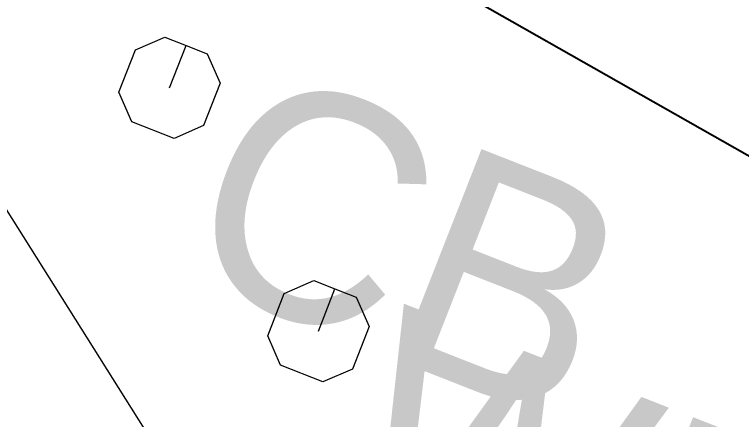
# Model space of a CAD drawing. Extents: x 421500 to 422711, y 436000 to 437000.
# Drawn here: x 421922.844 to 421925.72, y 436534.671 to 436536.272 of the extents above; entities that cross this region are included whole.
import ezdxf
from ezdxf.enums import TextEntityAlignment as Align

# ---------------------------------------------------------------- set-up
doc = ezdxf.new("R2010")
doc.units = 0
doc.layers.get('0').update_dxf_attribs({"color": 210})
doc.layers.add('716709-ExBase$0$LCCPoint Features', color=8, linetype='Continuous', lineweight=0)
doc.layers.add('716709-ExBase$0$LCCWalls', color=4, linetype='Continuous', lineweight=0)
doc.layers.add('Pr-Edging', color=7, linetype='Continuous')
doc.styles.add('716709-ExBase$0$Style-WORKING', font='WORKING.shx')

# ---------------------------------------------------------------- blocks, each defined once
blk = doc.blocks.new('716709-ExBase$0$MSL1')
at = {"color": 0, "linetype": 'ByBlock', "lineweight": -2, "flags": 128}
blk.add_lwpolyline([(0, 0), (0, 1), (0.5, 1), (1, 0.5), (1, -0.5), (0.5, -1), (-0.5, -1), (-1, -0.5), (-1, 0.5), (-0.5, 1), (0, 1)], dxfattribs=at)

msp = doc.modelspace()

# ---------------------------------------------------------------- linework, layer by layer
at = {"layer": '716709-ExBase$0$LCCWalls', "flags": 128}
msp.add_lwpolyline([(421931.6135, 436496.8565), (421936.0291, 436503.1724), (421939.5569, 436508.0974), (421934.8258, 436515.9175), (421929.993, 436523.8881), (421925.4889, 436531.2494), (421919.8475, 436540.209), (421915.5441, 436542.6108), (421910.9577, 436545.1149)], dxfattribs=at)
msp.add_lwpolyline([(421931.6135, 436496.8565), (421936.0291, 436503.1724), (421939.5569, 436508.0974), (421934.8258, 436515.9175), (421929.993, 436523.8881), (421925.4889, 436531.2494), (421919.8475, 436540.209), (421915.5441, 436542.6108), (421910.9577, 436545.1149)], dxfattribs=at)
at = {"layer": 'Pr-Edging', "flags": 128}
msp.add_lwpolyline([(421939.1443, 436508.7794, 0.029013), (421939.8849, 436510.8544), (421941.6525, 436516.8908), (421941.2207, 436517.0173), (421941.4778, 436517.8954), (421941.9096, 436517.769), (421942.1107, 436518.4556, 0.348047), (421937.9134, 436528.8133), (421920.9734, 436538.4208)], format="xyb", dxfattribs=at)

# ---------------------------------------------------------------- block references
at = {"layer": '716709-ExBase$0$LCCPoint Features', "xscale": 0.18, "yscale": 0.18, "zscale": 0.18, "rotation": 338.5807557840462}
for p in [(421923.4571, 436535.9826), (421923.4571, 436535.9826), (421924.046, 436535.0196), (421924.046, 436535.0196)]:
    msp.add_blockref('716709-ExBase$0$MSL1', p, dxfattribs=at)

# ---------------------------------------------------------------- texts
at = {"layer": '716709-ExBase$0$LCCPoint Features', "style": '716709-ExBase$0$Style-WORKING'}
for s, p in [('CB', (421923.7906, 436536.0935)), ('CB', (421923.7906, 436536.0935)), ('WM', (421924.3795, 436535.1305)), ('WM', (421924.3795, 436535.1305))]:
    msp.add_text(s, height=0.9, rotation=338.5808, dxfattribs=at).set_placement(p, align=Align.TOP_LEFT)

doc.saveas('drawing.dxf')
